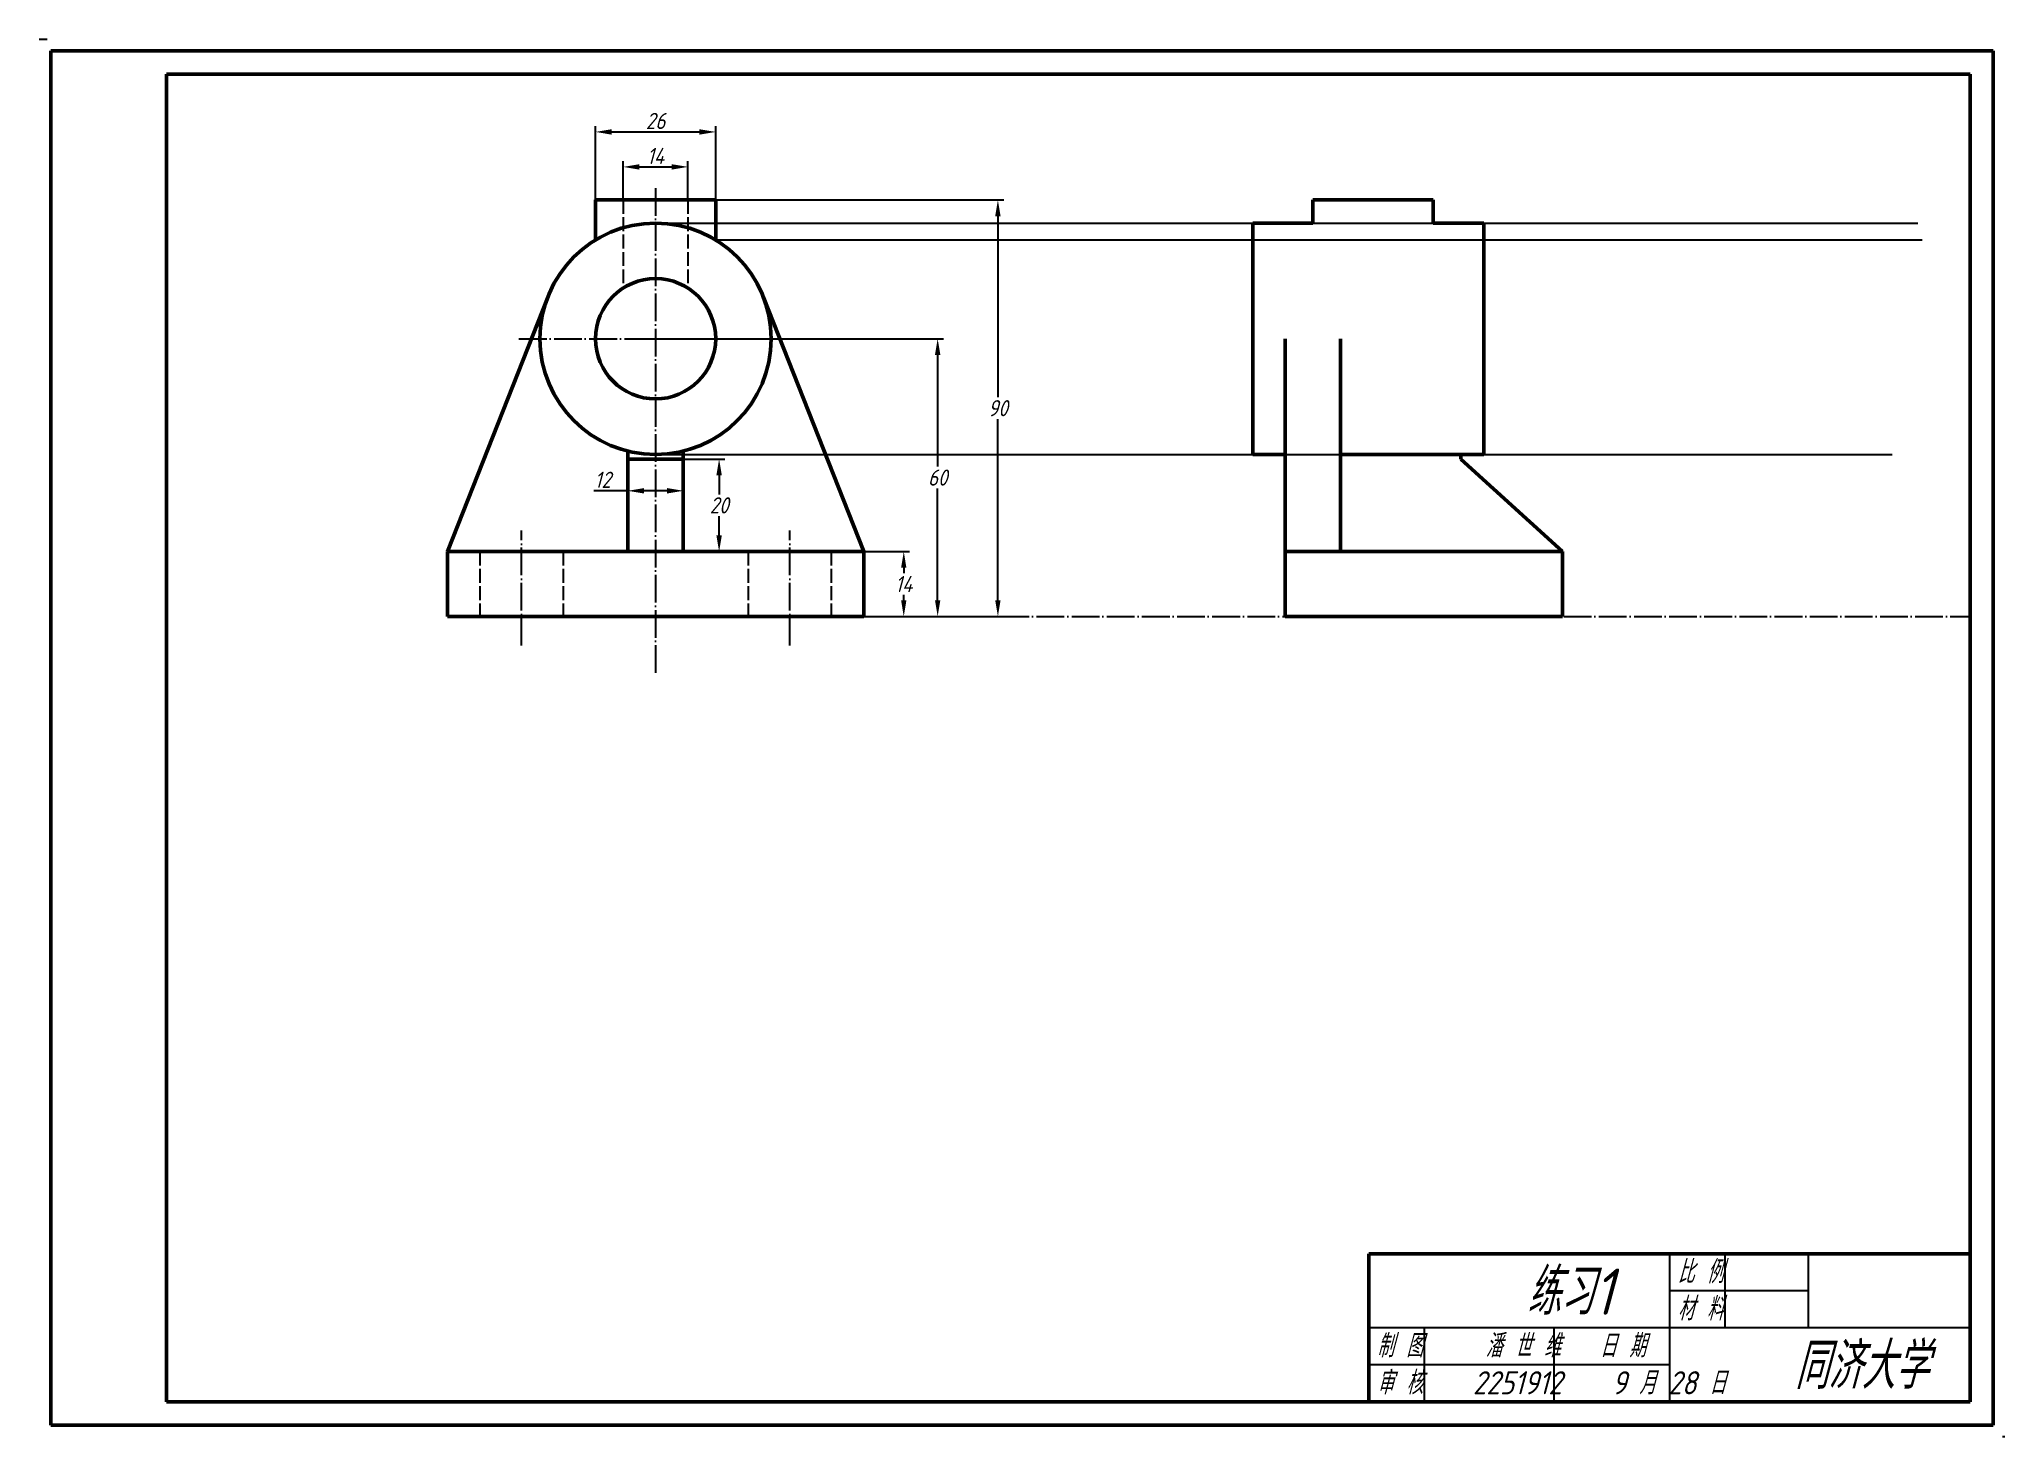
# Model space of a CAD drawing. Header units: millimetres. Extents: x -2 to 422, y -2 to 300.
import ezdxf

# ---------------------------------------------------------------- set-up
doc = ezdxf.new("R2010")
doc.units = ezdxf.units.MM
doc.header["$LTSCALE"] = 0.5
doc.linetypes.add('ACAD_ISO02W100', pattern=[15, 12, -3])
doc.linetypes.add('ACAD_ISO04W100', pattern=[30, 24, -3, 0, -3])
for name, color, linetype in [('点划线', 1, 'ACAD_ISO04W100'), ('细实线', 6, 'Continuous'), ('虚线', 5, 'ACAD_ISO02W100'), ('辅助线', 3, 'Continuous')]:
    doc.layers.add(name, color=color, linetype=linetype)
doc.layers.add('粗实线', color=7, linetype='Continuous', lineweight=50)
doc.styles.add('样式 1', font='gbeitc.shx', dxfattribs={"bigfont": 'gbcbig.shx'})
doc.dimstyles.new('副本 ISO-25', dxfattribs={"dimtxt": 3.5, "dimasz": 3.5, "dimexe": 1.25, "dimexo": 0, "dimtad": 1, "dimtih": 1, "dimtoh": 1, "dimtxsty": '样式 1', "dimcen": 0, "dimclrd": 256, "dimclre": 256, "dimclrt": 256, "dimadec": 0, "dimazin": 0, "dimtfac": 1, "dimtmove": 0, "dimatfit": 3, "dimfxl": 1, "dimlwd": -1, "dimlwe": -1, "dimarcsym": 0})

# ---------------------------------------------------------------- blocks, each defined once
blk = doc.blocks.new('*D5')
at = {"layer": 'Defpoints', "color": 0, "ltscale": 0.5, "transparency": 16777216}
for p in [(137.76, 271.93), (123.76, 264.78), (137.76, 264.78)]:
    blk.add_point(p, dxfattribs=at)
at = {"layer": '细实线', "ltscale": 0.5, "transparency": 16777216}
for p, q in [((123.76, 264.78), (123.76, 273.18)), ((137.76, 264.78), (137.76, 273.18)), ((127.26, 271.93), (134.26, 271.93))]:
    blk.add_line(p, q, dxfattribs=at)
for points in [[(127.26, 272.51), (127.26, 271.34), (123.76, 271.93)], [(134.26, 272.51), (134.26, 271.34), (137.76, 271.93)]]:
    blk.add_solid(points, dxfattribs=at)
at = {"layer": '细实线', "ltscale": 0.5, "transparency": 16777216, "insert": (130.76, 274.3), "char_height": 3.5, "attachment_point": 5, "style": '样式 1'}
blk.add_mtext('14', dxfattribs=at)
blk = doc.blocks.new('*D6')
at = {"layer": 'Defpoints', "color": 0, "ltscale": 0.5, "transparency": 16777216}
for p in [(143.76, 279.49), (117.76, 260.46), (143.76, 260.46)]:
    blk.add_point(p, dxfattribs=at)
at = {"layer": '细实线', "ltscale": 0.5, "transparency": 16777216}
for p, q in [((117.76, 260.46), (117.76, 280.74)), ((143.76, 260.46), (143.76, 280.74)), ((121.26, 279.49), (140.26, 279.49))]:
    blk.add_line(p, q, dxfattribs=at)
for points in [[(121.26, 280.07), (121.26, 278.9), (117.76, 279.49)], [(140.26, 280.07), (140.26, 278.9), (143.76, 279.49)]]:
    blk.add_solid(points, dxfattribs=at)
at = {"layer": '细实线', "ltscale": 0.5, "transparency": 16777216, "insert": (130.76, 281.86), "char_height": 3.5, "attachment_point": 5, "style": '样式 1'}
blk.add_mtext('26', dxfattribs=at)
blk = doc.blocks.new('*D7')
at = {"layer": 'Defpoints', "color": 0, "ltscale": 0.5, "transparency": 16777216}
for p in [(133.76, 208.78), (133.76, 188.78), (144.5, 188.78)]:
    blk.add_point(p, dxfattribs=at)
at = {"layer": '细实线', "ltscale": 0.5, "transparency": 16777216}
for p, q in [((133.76, 208.78), (145.75, 208.78)), ((144.5, 205.28), (144.5, 201.16)), ((144.5, 192.28), (144.5, 196.41)), ((133.76, 188.78), (145.75, 188.78))]:
    blk.add_line(p, q, dxfattribs=at)
for points in [[(143.92, 205.28), (145.09, 205.28), (144.5, 208.78)], [(143.92, 192.28), (145.09, 192.28), (144.5, 188.78)]]:
    blk.add_solid(points, dxfattribs=at)
at = {"layer": '细实线', "ltscale": 0.5, "transparency": 16777216, "insert": (144.5, 198.78), "char_height": 3.5, "attachment_point": 5, "style": '样式 1'}
blk.add_mtext('20', dxfattribs=at)
blk = doc.blocks.new('*D12')
at = {"layer": 'Defpoints', "color": 0, "ltscale": 0.5, "transparency": 16777216}
for p in [(124.76, 199.77), (136.76, 201.93), (136.76, 199.77)]:
    blk.add_point(p, dxfattribs=at)
at = {"layer": '细实线', "ltscale": 0.5, "transparency": 16777216}
for p, q in [((124.76, 201.93), (117.39, 201.93)), ((124.76, 199.77), (124.76, 203.18)), ((133.26, 201.93), (128.26, 201.93)), ((136.76, 199.77), (136.76, 203.18))]:
    blk.add_line(p, q, dxfattribs=at)
for points in [[(128.26, 202.51), (128.26, 201.34), (124.76, 201.93)], [(133.26, 202.51), (133.26, 201.34), (136.76, 201.93)]]:
    blk.add_solid(points, dxfattribs=at)
at = {"layer": '细实线', "ltscale": 0.5, "transparency": 16777216, "insert": (119.32, 204.3), "char_height": 3.5, "attachment_point": 5, "style": '样式 1'}
blk.add_mtext('12', dxfattribs=at)
blk = doc.blocks.new('*D14')
at = {"layer": 'Defpoints', "color": 0, "ltscale": 0.5, "transparency": 16777216}
for p in [(124.73, 188.78), (175.76, 174.78), (184.43, 174.78)]:
    blk.add_point(p, dxfattribs=at)
at = {"layer": '细实线', "ltscale": 0.5, "transparency": 16777216}
for p, q in [((124.73, 188.78), (185.68, 188.78)), ((184.43, 185.28), (184.43, 184.16)), ((184.43, 178.28), (184.43, 179.41)), ((175.76, 174.78), (185.68, 174.78))]:
    blk.add_line(p, q, dxfattribs=at)
for points in [[(183.85, 185.28), (185.01, 185.28), (184.43, 188.78)], [(183.85, 178.28), (185.01, 178.28), (184.43, 174.78)]]:
    blk.add_solid(points, dxfattribs=at)
at = {"layer": '细实线', "ltscale": 0.5, "transparency": 16777216, "insert": (184.43, 181.78), "char_height": 3.5, "attachment_point": 5, "style": '样式 1'}
blk.add_mtext('14', dxfattribs=at)
blk = doc.blocks.new('*D16')
at = {"layer": 'Defpoints', "color": 0, "ltscale": 0.5, "transparency": 16777216}
for p in [(129.92, 234.78), (191.76, 234.78), (175.76, 174.78)]:
    blk.add_point(p, dxfattribs=at)
at = {"layer": '细实线', "ltscale": 0.5, "transparency": 16777216}
for p, q in [((129.92, 234.78), (193.01, 234.78)), ((191.76, 231.28), (191.76, 207.16)), ((191.76, 178.28), (191.76, 202.41)), ((175.76, 174.78), (193.01, 174.78))]:
    blk.add_line(p, q, dxfattribs=at)
for points in [[(191.18, 231.28), (192.35, 231.28), (191.76, 234.78)], [(191.18, 178.28), (192.35, 178.28), (191.76, 174.78)]]:
    blk.add_solid(points, dxfattribs=at)
at = {"layer": '细实线', "ltscale": 0.5, "transparency": 16777216, "insert": (191.76, 204.78), "char_height": 3.5, "attachment_point": 5, "style": '样式 1'}
blk.add_mtext('60', dxfattribs=at)
blk = doc.blocks.new('*D17')
at = {"layer": 'Defpoints', "color": 0, "ltscale": 0.5, "transparency": 16777216}
for p in [(143.76, 264.78), (204.79, 264.78), (175.76, 174.78)]:
    blk.add_point(p, dxfattribs=at)
at = {"layer": '细实线', "ltscale": 0.5, "transparency": 16777216}
for p, q in [((143.76, 264.78), (206.04, 264.78)), ((204.79, 261.28), (204.79, 222.16)), ((204.79, 178.28), (204.79, 217.41)), ((175.76, 174.78), (206.04, 174.78))]:
    blk.add_line(p, q, dxfattribs=at)
for points in [[(204.2, 261.28), (205.37, 261.28), (204.79, 264.78)], [(204.2, 178.28), (205.37, 178.28), (204.79, 174.78)]]:
    blk.add_solid(points, dxfattribs=at)
at = {"layer": '细实线', "ltscale": 0.5, "transparency": 16777216, "insert": (204.79, 219.78), "char_height": 3.5, "attachment_point": 5, "style": '样式 1'}
blk.add_mtext('90', dxfattribs=at)

msp = doc.modelspace()

# ---------------------------------------------------------------- linework, layer by layer
at = {"layer": 'Defpoints', "ltscale": 0.5}
for p, q in [((-2.5, 299.5), (-0.786, 299.5)), ((422.5, -2.5), (422.03, -2.5))]:
    msp.add_line(p, q, dxfattribs=at)
at = {"layer": '点划线', "ltscale": 0.5}
for p, q in [((130.762, 267.361), (130.762, 162.153)), ((101.224, 234.783), (162.092, 234.783)), ((101.762, 168.468), (101.762, 193.312)), ((159.762, 168.468), (159.762, 193.312)), ((99.143, 174.783), (415, 174.783))]:
    msp.add_line(p, q, dxfattribs=at)
at = {"layer": '粗实线'}
for p, q in [((420, 297), (0, 297)), ((0, 297), (0, 0)), ((420, 0), (420, 297)), ((415, 292), (25, 292)), ((25, 292), (25, 5)), ((415, 5), (415, 292)), ((415, 37), (285, 37)), ((285, 37), (285, 5)), ((25, 5), (415, 5)), ((0, 0), (420, 0))]:
    msp.add_line(p, q, dxfattribs=at)
at = {"layer": '粗实线', "ltscale": 0.5}
for p, q in [((130.762, 264.783), (117.762, 264.783)), ((117.762, 264.783), (117.762, 256.137)), ((130.762, 264.783), (123.762, 264.783)), ((130.762, 264.783), (143.762, 264.783)), ((143.762, 264.783), (143.762, 256.137)), ((272.881, 264.783), (272.881, 259.783)), ((272.881, 264.783), (298.881, 264.783)), ((285.881, 264.783), (272.881, 264.783)), ((298.881, 264.783), (298.881, 259.783)), ((259.881, 259.783), (272.881, 259.783)), ((259.881, 259.783), (259.881, 209.783)), ((298.881, 259.783), (309.881, 259.783)), ((309.881, 259.783), (309.881, 209.783)), ((107.503, 243.949), (85.762, 188.783)), ((154.02, 243.949), (175.762, 188.783)), ((266.881, 188.783), (266.881, 234.783)), ((278.881, 188.783), (278.881, 234.783)), ((124.762, 210.513), (124.762, 188.783)), ((136.762, 208.783), (124.762, 208.783)), ((130.762, 208.783), (136.762, 208.783)), ((136.762, 188.783), (136.762, 210.513)), ((259.881, 209.783), (266.881, 209.783)), ((266.881, 209.783), (266.881, 174.783)), ((278.881, 188.783), (278.881, 209.783)), ((278.881, 209.783), (304.881, 209.783)), ((304.881, 209.783), (304.881, 208.783)), ((304.881, 209.783), (309.881, 209.783)), ((304.881, 208.783), (326.881, 188.783)), ((85.762, 174.783), (85.762, 188.783)), ((85.762, 188.783), (175.762, 188.783)), ((175.762, 188.783), (175.762, 174.783)), ((266.881, 188.783), (278.881, 188.783)), ((326.881, 188.783), (266.881, 188.783)), ((326.881, 174.783), (326.881, 188.783)), ((130.762, 174.783), (85.762, 174.783)), ((130.762, 174.783), (175.762, 174.783)), ((266.881, 174.783), (326.881, 174.783))]:
    msp.add_line(p, q, dxfattribs=at)
for radius in [25, 13]:
    msp.add_circle((130.762, 234.783), radius, dxfattribs=at)
at = {"layer": '细实线'}
for p, q in [((415, 5), (415, 45)), ((350, 37), (350, 5)), ((362, 37), (362, 21)), ((380, 37), (380, 21)), ((380, 29), (350, 29)), ((415, 21), (285, 21)), ((297, 21), (297, 5)), ((325, 21), (325, 5)), ((350, 13), (285, 13))]:
    msp.add_line(p, q, dxfattribs=at)
at = {"layer": '虚线', "ltscale": 0.5}
for p, q in [((123.762, 264.783), (123.762, 245.737)), ((137.762, 264.783), (137.762, 245.737)), ((92.762, 188.783), (92.762, 174.783)), ((110.762, 188.783), (110.762, 174.783)), ((150.762, 188.783), (150.762, 174.783)), ((168.762, 188.783), (168.762, 174.783))]:
    msp.add_line(p, q, dxfattribs=at)
at = {"layer": '辅助线', "ltscale": 0.5}
for p, q in [((130.762, 259.783), (403.725, 259.783)), ((143.762, 256.137), (404.621, 256.137)), ((130.762, 209.783), (398.194, 209.783))]:
    msp.add_line(p, q, dxfattribs=at)

# ---------------------------------------------------------------- texts
at = {"layer": '细实线', "style": '样式 1'}
for s, height, p in [('    练习1', 10, (297.42, 23.841)), ('比 例', 5, (351.74, 30.648)), ('材 料', 5, (351.74, 22.648)), ('制 图     潘 世 维 ', 5, (286.74, 14.648)), ('  日 期', 5, (329.498, 14.648)), ('    同济大学', 10, (355.355, 7.841)), ('审 核    2251912    9 月 28 日', 5, (286.74, 6.648))]:
    msp.add_text(s, height=height, dxfattribs=at).set_placement(p)

# ---------------------------------------------------------------- dimensions: what is measured, and where the dimension line sits
at = {"layer": '细实线', "ltscale": 0.5}
dim = msp.add_linear_dim(base=(143.762, 279.488), p1=(117.762, 260.46), p2=(143.762, 260.46), dimstyle='副本 ISO-25', dxfattribs=at)
dim.commit()
dim.dimension.update_dxf_attribs({"geometry": '*D6', "text_midpoint": (130.762, 279.488), "dimtype": 160})
dim = msp.add_linear_dim(base=(137.762, 271.928), p1=(123.762, 264.783), p2=(137.762, 264.783), dimstyle='副本 ISO-25', dxfattribs=at)
dim.commit()
dim.dimension.update_dxf_attribs({"geometry": '*D5', "text_midpoint": (130.762, 274.303)})
for base, p1, p2, picture, middle in [((204.787, 264.783), (175.762, 174.783), (143.762, 264.783), '*D17', (204.787, 219.783)), ((191.764, 234.783), (175.762, 174.783), (129.917, 234.783), '*D16', (191.764, 204.783)), ((184.429, 174.783), (124.73, 188.783), (175.762, 174.783), '*D14', (184.429, 181.783))]:
    dim = msp.add_linear_dim(base=base, p1=p1, p2=p2, angle=90, dimstyle='副本 ISO-25', dxfattribs=at)
    dim.commit()
    dim.dimension.update_dxf_attribs({"geometry": picture, "text_midpoint": middle, "dimtype": 160})
dim = msp.add_linear_dim(base=(144.504, 188.783), p1=(133.762, 208.783), p2=(133.762, 188.783), angle=90, dimstyle='副本 ISO-25', dxfattribs=at)
dim.commit()
dim.dimension.update_dxf_attribs({"geometry": '*D7', "text_midpoint": (144.504, 198.783)})
dim = msp.add_linear_dim(base=(136.762, 201.927), p1=(124.762, 199.771), p2=(136.762, 199.771), dimstyle='副本 ISO-25', override={"dimtad": 3}, dxfattribs=at)
dim.commit()
dim.dimension.update_dxf_attribs({"geometry": '*D12', "text_midpoint": (119.324, 201.927), "dimtype": 160})

doc.saveas('drawing.dxf')
